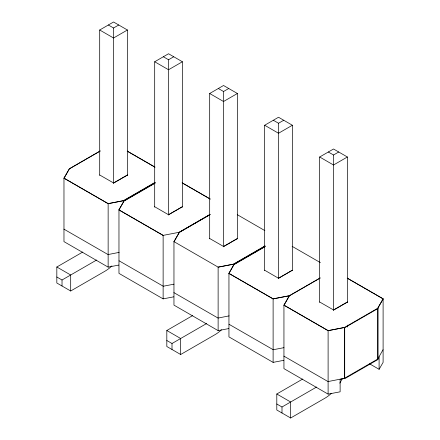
<?xml version="1.0" encoding="UTF-8"?>
<svg xmlns="http://www.w3.org/2000/svg" width="440" height="440" viewBox="0 0 440 440"><rect width="100%" height="100%" fill="white"/><g stroke="black" fill="none" stroke-linecap="round" stroke-linejoin="round"><path stroke-width="0.66" d="M383.031 349.734L377.762 359.046L344.327 378.356L328.02 381.568L283.877 356.125M174.037 241.742L179.316 232.403L209.957 214.687M118.822 265.072L108.141 267.124L63.971 241.626L63.971 178.129L69.383 168.751L100.347 150.876M173.811 296.824L163.13 298.875L118.965 273.378L118.965 209.88L124.377 200.503L108.141 203.627L63.971 178.129M228.806 328.57L218.125 330.627L173.96 305.124L173.96 241.626L179.372 232.249L210.331 214.374M283.795 360.322L273.114 362.379L228.948 336.881L228.948 273.378L234.361 264L218.125 267.124L173.96 241.626M283.943 305.124L328.108 330.627L344.35 327.498L344.35 378.499L340.125 379.313L340.125 391.815L328.108 394.125L283.943 368.627L283.943 305.124L289.355 295.752L273.114 298.875L228.948 273.378M319.941 278.185L289.305 295.9L284.02 305.239L328.163 330.682L344.471 327.47L377.905 308.159L383.174 298.848L347.221 278.146L383.103 298.875L377.691 308.248L377.691 359.249L379.099 356.813L379.099 369.314L369.611 363.836M379.099 369.314L383.103 362.373L383.103 298.875M99.699 175.346L99.699 30.003L113.553 22L127.408 30.003L127.408 175.346M108.356 24.998L113.553 28L118.751 24.998M127.408 30.003L113.553 38L99.699 30.003M154.688 207.097L154.688 61.754L168.542 53.752L182.397 61.754L182.397 207.097M163.345 56.755L168.542 59.752L173.739 56.755M182.397 61.754L168.542 69.751L154.688 61.754M99.968 151.19L69.333 168.899L64.048 178.244L108.191 203.681L124.504 200.475L155.007 182.853M209.682 238.849L209.682 93.5L223.537 85.498L237.397 93.5L237.397 238.849M218.339 88.501L223.537 91.498L228.734 88.501M237.397 93.5L223.537 101.497L209.682 93.5M113.553 183.002L127.408 174.999M127.485 175.076L113.691 183.035L99.699 174.999M124.02 200.299L154.979 182.424M155.249 182.655L124.157 200.613L118.894 209.924L163.097 235.373M124.735 200.706L155.1 183.178M264.671 270.6L264.671 125.252L278.526 117.249L292.386 125.252L292.386 270.6M273.334 120.252L278.526 123.25L283.723 120.252M292.386 125.252L278.526 133.254L264.671 125.252M111.936 265.887A31.845 18.387 -60 0 1 104.891 271.255L70.686 291L56.826 283.002L56.826 267.003L82.781 252.021M168.504 214.715L182.292 206.756M182.397 206.751L168.542 214.753L154.611 206.696M56.826 277.002L62.024 280L96.635 260.018M179.179 232.287L209.814 214.572M319.666 302.346L319.666 156.998L333.526 149.001L347.38 156.998L347.38 302.346M328.328 151.998L333.526 155.001L338.718 151.998M347.38 156.998L333.526 165L319.666 156.998M223.537 246.499L237.397 238.502M237.468 238.573L223.68 246.538L209.682 238.502M234.003 263.797L264.963 245.922M265.232 246.153L234.146 264.11L228.877 273.422L273.081 298.875L289.168 295.784L320.315 277.877M264.99 246.356L234.487 263.973L218.18 267.179M234.718 264.209L265.084 246.675M221.513 329.764A31.845 18.387 -60 0 1 214.88 334.752L180.67 354.502L166.815 346.5L166.815 330.5L192.764 315.519M264.6 270.193L278.526 278.251L292.281 270.254M278.526 278.251L292.386 270.254M166.815 340.5L172.007 343.502L206.619 323.516M333.526 310.002L347.38 302M347.452 302.077L333.663 310.035L319.666 302M331.502 393.261A31.845 18.387 -60 0 1 324.863 398.25L290.653 418L276.798 409.998L276.798 393.998L302.748 379.016M276.798 404.002L281.996 407L316.608 387.019M119.141 252.384L108.047 254.568L63.905 229.13M229.125 315.887L218.037 318.065L173.894 292.627M118.965 209.88L163.13 235.378L179.366 232.254M173.965 284.174L163.24 286.231L119.037 260.777M283.949 347.672L273.224 349.729L229.026 324.275M127.248 151.146L154.952 167.096M182.144 182.837L210.392 199.122M127.21 151.135L154.886 167.118M182.198 182.886L209.88 198.869M237.237 214.649L264.875 230.615M292.127 246.34L320.381 262.62M56.826 267.003L70.686 275L70.686 291M166.815 330.5L180.67 338.503L180.67 354.502M276.798 393.998L290.653 402L290.653 418M347.38 325.122L347.38 327.025M333.526 155.001L333.526 310.343M328.108 330.627L328.108 394.125M281.996 407L281.996 413M278.526 123.25L278.526 278.597M273.114 298.875L273.114 362.379M223.537 91.498L223.537 246.846M218.125 267.124L218.125 330.627M172.007 343.502L172.007 349.503M168.542 59.752L168.542 215.1M163.13 235.378L163.13 298.875M113.553 28L113.553 183.348M108.141 203.627L108.141 267.124M62.024 280L62.024 286M342.342 378.543A31.845 18.387 -60 0 1 339.768 383.136M378.048 308.457L344.707 327.707L344.707 378.708L378.048 359.458L378.048 308.457"/></g></svg>
